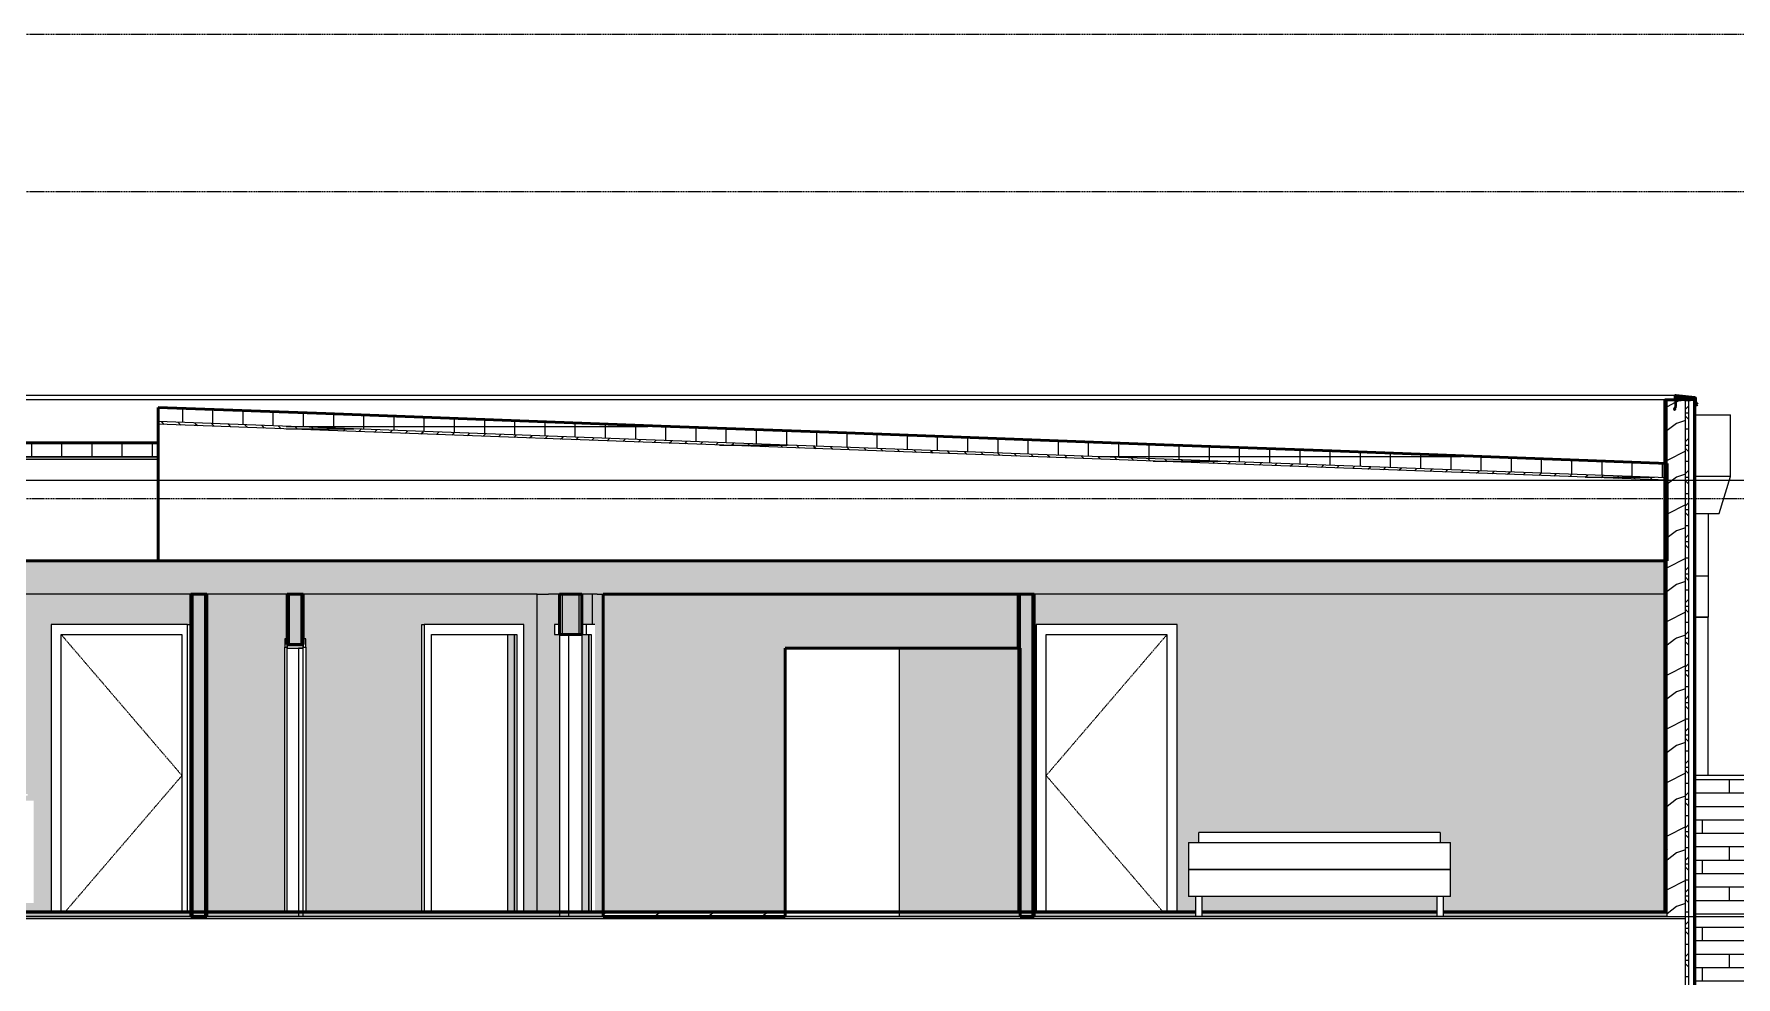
# Model space of a CAD drawing. Header units: inches. Extents: x 9584 to 15274, y -226 to 527.
# Drawn here: x 14447 to 14954, y 246 to 527 of the extents above; entities that cross this region are included whole.
import ezdxf

# ---------------------------------------------------------------- set-up
doc = ezdxf.new("R2010")
doc.units = ezdxf.units.IN
doc.header["$MEASUREMENT"] = 0
for name, pattern in [('Aligning Line 1_8_', [0.25, 0.125, -0.125]), ('Dash 1_16_', [0.125, 0.0625, -0.0625]), ('Grid Line 1_2_', [0.875, 0.5, -0.125, 0.125, -0.125])]:
    doc.linetypes.add(name, pattern=pattern)
for name, color, linetype, lineweight in [('0-5', 250, 'Continuous', 13), ('0-6', 90, 'Continuous', 5), ('A-AREA-PATT-2', 254, 'Continuous', 9), ('A-DOOR-1', 7, 'Continuous', 9), ('A-DOOR-2', 7, 'Dash 1_16_', 9), ('A-DOOR-3', 50, 'Continuous', 20), ('A-DOOR-FRAM-1', 7, 'Continuous', 9), ('A-DOOR-FRAM-2', 50, 'Continuous', 20), ('A-FLOR-1', 192, 'Continuous', 50), ('A-FLOR-LEVL-1', 51, 'Grid Line 1_2_', 9), ('A-FLOR-MCUT', 51, 'Continuous', 13), ('A-FLOR-PATT-1', 8, 'Continuous', 9), ('A-GENM', 5, 'Continuous', 9), ('A-ROOF', 132, 'Continuous', 13), ('A-ROOF-1', 132, 'Continuous', 50), ('A-ROOF-PATT-1', 132, 'Continuous', 9), ('A-WALL', 113, 'Continuous', 13), ('A-WALL-1', 250, 'Continuous', 13), ('A-WALL-2', 10, 'Continuous', 50), ('A-WALL-3', 113, 'Continuous', 50), ('A-WALL-PATT-1', 253, 'Continuous', 9), ('A-WALL-PATT-5', 111, 'Continuous', 9), ('G-ANNO-SYMB', 111, 'Aligning Line 1_8_', 9), ('G-ANNO-SYMB-1', 147, 'Aligning Line 1_8_', 9), ('I-FURN-1', 7, 'Continuous', 9)]:
    doc.layers.add(name, color=color, linetype=linetype, lineweight=lineweight)
pattern_1 = [(216.87, (3263.504, 75.018), (47.980943, 31.987086), [7.997, -71.971]), (206.565, (3273.1, 70.22), (-15.99371, -15.99413), [17.881, -17.881]), (198.435, (3273.1, 62.223), (-31.98674, -15.99388), [10.115, -40.461])]
pattern_2 = [(0, (14338.2713, 59.024), (0, 4.798), []), (315, (14338.2713, 59.024), (4.798427, 0), [6.786, -6.786]), (45, (14338.2713, 59.024), (4.798427, 0), [6.786, -6.786])]
pattern_3 = [(216.87, (14344.6693, 75.018), (47.980943, 31.987086), [7.997, -71.971]), (206.565, (14354.265, 70.22), (-15.993714, -15.99413), [17.881, -17.881]), (198.435, (14354.2653, 62.223), (-31.98674, -15.99388), [10.115, -40.461])]
pattern_4 = [(0, (14338.271, 59.024), (0, 9), []), (90, (14338.271, 59.024), (-9, 6e-16), [])]

# ---------------------------------------------------------------- blocks, each defined once
blk = doc.blocks.new('CTR - 2nd Phase_rvt-2-BUILDING SECTION - NORTH_SOUTH - LOOKING WEST')
at = {"layer": 'A-FLOR-LEVL-1'}
for p, q in [((1856.66, 394), (4168.71, 394)), ((1856.66, 264), (4168.71, 264))]:
    blk.add_line(p, q, dxfattribs=at)
at = {"layer": 'G-ANNO-SYMB-1'}
for p, q in [((1953.38, 526.95), (4071.98, 526.95)), ((1953.38, 388.59), (4071.98, 388.59))]:
    blk.add_line(p, q, dxfattribs=at)
blk = doc.blocks.new('Pocket_Door_2385 - 34_ x 80_-1722045-BUILDING SECTION - NORTH_SOUTH - LOOKING WEST')
at = {"layer": 'A-DOOR-3'}
for p, q in [((3623.7, 212), (3589.7, 212)), ((3589.7, 212), (3589.7, 132)), ((3623.7, 132), (3623.7, 212)), ((3589.7, 132), (3623.7, 132))]:
    blk.add_line(p, q, dxfattribs=at)
blk = doc.blocks.new('Single-Flush - 36_ x 84_-1372824-BUILDING SECTION - NORTH_SOUTH - LOOKING WEST')
at = {"layer": 'A-DOOR-2'}
for p in [(3373.9, 216), (3375.08, 133.37)]:
    blk.add_line(p, (3409.9, 174), dxfattribs=at)
at = {"layer": 'A-DOOR-FRAM-1'}
for p, q in [((3370.9, 219), (3370.9, 133.37)), ((3411.52, 219), (3370.9, 219)), ((3373.9, 133.37), (3373.9, 216)), ((3373.9, 216), (3409.9, 216)), ((3409.9, 216), (3409.9, 133.37))]:
    blk.add_line(p, q, dxfattribs=at)
blk = doc.blocks.new('Single-Flush - 36_ x 84_-V52-BUILDING SECTION - NORTH_SOUTH - LOOKING WEST')
at = {"layer": 'A-DOOR-2'}
for p in [(3703.45, 216), (3702.28, 133.37)]:
    blk.add_line(p, (3667.45, 174), dxfattribs=at)
at = {"layer": 'A-DOOR-FRAM-1'}
for p, q in [((3706.45, 219), (3664.45, 219)), ((3664.45, 219), (3664.45, 133.37)), ((3706.45, 133.37), (3706.45, 219)), ((3667.45, 133.37), (3667.45, 216)), ((3667.45, 216), (3703.45, 216)), ((3703.45, 216), (3703.45, 133.37))]:
    blk.add_line(p, q, dxfattribs=at)
blk = doc.blocks.new('Single-Flush - 36_ x 84_-V54-BUILDING SECTION - NORTH_SOUTH - LOOKING WEST')
at = {"layer": 'A-DOOR-1'}
blk.add_line((3507.03, 133.37), (3507.03, 216), dxfattribs=at)
at = {"layer": 'A-DOOR-FRAM-1'}
for p, q in [((3481.4, 133.37), (3481.4, 219)), ((3481.4, 133.37), (3481.4, 219)), ((3481.4, 219), (3482.11, 219)), ((3511.81, 219), (3482.11, 219)), ((3482.11, 219), (3482.11, 133.37)), ((3511.81, 133.37), (3511.81, 219)), ((3484.23, 133.37), (3484.23, 216)), ((3484.23, 216), (3509.68, 216)), ((3508.98, 133.37), (3508.98, 216)), ((3509.68, 216), (3509.68, 133.37))]:
    blk.add_line(p, q, dxfattribs=at)
blk = doc.blocks.new('FOLDING_SLIDING CLOSET - 60_ x 80_-V55-BUILDING SECTION - NORTH_SOUTH - LOOKING WEST')
at = {"layer": 'A-DOOR-1'}
for p, q in [((3441.27, 214.75), (3440.52, 214.75)), ((3440.52, 214.75), (3440.52, 212.25)), ((3441.27, 212.25), (3441.27, 214.75)), ((3446.77, 214.75), (3446.02, 214.75)), ((3446.02, 214.75), (3446.02, 212.25)), ((3446.77, 212.25), (3446.77, 214.75)), ((3440.52, 212.25), (3441.27, 212.25)), ((3440.52, 133.37), (3440.52, 212.25)), ((3446.02, 212.25), (3446.77, 212.25)), ((3446.77, 212.25), (3446.77, 133.37))]:
    blk.add_line(p, q, dxfattribs=at)
at = {"layer": 'A-DOOR-3'}
for p, q in [((3444.65, 212), (3444.65, 132)), ((3446.02, 212), (3444.65, 212)), ((3446.02, 132), (3446.02, 212)), ((3444.65, 132), (3446.02, 132))]:
    blk.add_line(p, q, dxfattribs=at)
at = {"layer": 'A-DOOR-FRAM-1'}
blk.add_line((3441.27, 133.37), (3441.27, 212), dxfattribs=at)
at = {"layer": 'A-DOOR-FRAM-2'}
for p, q in [((3441.27, 213), (3441.27, 212)), ((3446.02, 213), (3441.27, 213)), ((3441.27, 212.75), (3446.02, 212.75)), ((3441.27, 212), (3446.02, 212)), ((3446.02, 212), (3446.02, 213))]:
    blk.add_line(p, q, dxfattribs=at)
blk = doc.blocks.new('Single-Flush - 30_ x 84_-1372884-BUILDING SECTION - NORTH_SOUTH - LOOKING WEST')
at = {"layer": 'A-DOOR-FRAM-1'}
for p, q in [((3411.52, 265.37), (3411.52, 351)), ((3411.52, 351), (3412.52, 351))]:
    blk.add_line(p, q, dxfattribs=at)
blk = doc.blocks.new('Single-Flush - 36_ x 84_-V59-BUILDING SECTION - NORTH_SOUTH - LOOKING WEST')
at = {"layer": 'A-DOOR-1'}
blk.add_line((3529.18, 133.37), (3529.18, 216), dxfattribs=at)
at = {"layer": 'A-DOOR-3'}
for p, q in [((3525.2, 216), (3522.37, 216)), ((3522.37, 216), (3522.37, 132)), ((3525.2, 132), (3525.2, 216)), ((3522.37, 132), (3525.2, 132))]:
    blk.add_line(p, q, dxfattribs=at)
at = {"layer": 'A-DOOR-FRAM-1'}
for p, q in [((3532.98, 219), (3530.5, 219)), ((3530.5, 216), (3531.83, 216)), ((3531.13, 133.37), (3531.13, 216)), ((3531.83, 216), (3531.83, 133.37))]:
    blk.add_line(p, q, dxfattribs=at)
at = {"layer": 'A-DOOR-FRAM-2'}
for p, q in [((3520.95, 219), (3520.95, 216)), ((3522.37, 219), (3520.95, 219)), ((3522.37, 216), (3522.37, 219)), ((3530.5, 219), (3529.09, 219)), ((3529.09, 219), (3529.09, 216)), ((3530.5, 216), (3530.5, 219)), ((3520.95, 216), (3522.37, 216)), ((3529.09, 216), (3530.5, 216))]:
    blk.add_line(p, q, dxfattribs=at)
blk = doc.blocks.new('Bed-Standard - King 78_ x 80_-1242963-BUILDING SECTION - NORTH_SOUTH - LOOKING WEST')
at = {"layer": 'I-FURN-1'}
for p, q in [((3709.91, 154), (3709.91, 146)), ((3709.91, 154), (3710.91, 154)), ((3710.91, 154), (3786.91, 154)), ((3784.91, 157), (3712.91, 157)), ((3712.91, 156), (3712.91, 157)), ((3712.91, 154), (3712.91, 156)), ((3784.91, 157), (3784.91, 156)), ((3784.91, 156), (3784.91, 154)), ((3786.91, 154), (3787.91, 154)), ((3787.91, 146), (3787.91, 154)), ((3709.91, 146), (3709.91, 138)), ((3709.91, 146), (3710.91, 146)), ((3710.91, 146), (3709.91, 146)), ((3710.91, 146), (3786.91, 146)), ((3786.91, 146), (3710.91, 146)), ((3786.91, 146), (3787.91, 146)), ((3787.91, 146), (3786.91, 146)), ((3787.91, 138), (3787.91, 146)), ((3710.91, 138), (3709.91, 138)), ((3786.91, 138), (3710.91, 138)), ((3711.91, 138), (3711.91, 132)), ((3713.91, 132), (3713.91, 138)), ((3783.91, 138), (3783.91, 132)), ((3785.91, 132), (3785.91, 138)), ((3787.91, 138), (3786.91, 138)), ((3713.91, 132), (3711.91, 132)), ((3785.91, 132), (3783.91, 132))]:
    blk.add_line(p, q, dxfattribs=at)
blk = doc.blocks.new('CTR - 1st Phase - Unit Layouts_rvt-2-BUILDING SECTION - NORTH_SOUTH - LOOKING WEST')
at = {"layer": 'A-WALL-PATT-1'}
h = blk.add_hatch(dxfattribs=at)
h.set_pattern_fill('FP_45', color=256, style=0, pattern_type=2)
h.set_pattern_definition(pattern_1)
h.paths.add_polyline_path([(3413.15, 265.25), (3416.65, 265.25), (3416.65, 265.37), (3413.15, 265.37)], flags=0)
h = blk.add_hatch(dxfattribs=at)
h.set_pattern_fill('FP_45', color=256, style=0, pattern_type=2)
h.set_pattern_definition(pattern_1)
h.paths.add_polyline_path([(3571.67, 264), (3589.7, 264), (3589.7, 265.37), (3535.47, 265.37), (3535.47, 264), (3542.33, 264)], flags=0)
h = blk.add_hatch(dxfattribs=at)
h.set_pattern_fill('FP_45', color=256, style=0, pattern_type=2)
h.set_pattern_definition(pattern_1)
h.paths.add_polyline_path([(3663.15, 265.25), (3663.2, 265.25), (3663.2, 265.37), (3659.7, 265.37), (3659.7, 265.25)], flags=0)
at = {"layer": 'A-WALL-1'}
for p, q in [((3412.52, 360), (3341.72, 360)), ((3413.15, 360), (3413.15, 264)), ((3416.65, 360), (3416.65, 264)), ((3441.27, 360), (3417.27, 360)), ((3441.9, 345), (3441.9, 360)), ((3445.4, 345), (3445.4, 360)), ((3515.78, 360), (3446.02, 360)), ((3515.78, 265.37), (3515.78, 360)), ((3515.78, 360), (3519.14, 360)), ((3522.37, 360), (3519.14, 360)), ((3523.25, 360), (3523.25, 348)), ((3528.2, 360), (3528.2, 348)), ((3532.28, 360), (3529.09, 360)), ((3533.64, 360), (3532.28, 360)), ((3532.28, 351), (3532.28, 360)), ((3533.64, 360), (3535.47, 360)), ((3659.7, 360), (3659.7, 344)), ((3663.2, 360), (3663.2, 264)), ((3851.85, 360), (3663.83, 360)), ((3508.98, 348), (3508.98, 265.37)), ((3531.13, 348), (3531.13, 265.37)), ((3659.08, 265.37), (3659.08, 344))]:
    blk.add_line(p, q, dxfattribs=at)
at = {"layer": 'A-WALL-2'}
for p, q in [((3412.52, 360), (3412.52, 264)), ((3417.27, 360), (3412.52, 360)), ((3417.27, 264), (3417.27, 360)), ((3446.02, 360), (3441.27, 360)), ((3441.27, 360), (3441.27, 345)), ((3446.02, 345), (3446.02, 360)), ((3529.09, 360), (3522.37, 360)), ((3522.37, 360), (3522.37, 348)), ((3529.09, 348), (3529.09, 360)), ((3659.08, 360), (3535.47, 360)), ((3535.47, 360), (3535.47, 264)), ((3663.83, 360), (3659.08, 360)), ((3659.08, 360), (3659.08, 344)), ((3659.08, 344), (3659.08, 360)), ((3663.83, 264), (3663.83, 360)), ((3441.27, 345), (3446.02, 345)), ((3522.37, 348), (3529.09, 348)), ((3589.7, 264), (3589.7, 344)), ((3589.7, 344), (3659.08, 344)), ((3659.08, 344), (3659.7, 344)), ((3659.7, 344), (3659.7, 264)), ((3412.52, 264), (3417.27, 264)), ((3535.47, 264), (3589.7, 264)), ((3659.7, 264), (3663.83, 264))]:
    blk.add_line(p, q, dxfattribs=at)
at = {"layer": '0-5'}
for name, p in [('Single-Flush - 36_ x 84_-1372824-BUILDING SECTION - NORTH_SOUTH - LOOKING WEST', (0, 132)), ('Single-Flush - 30_ x 84_-1372884-BUILDING SECTION - NORTH_SOUTH - LOOKING WEST', (0, 0)), ('Single-Flush - 36_ x 84_-V54-BUILDING SECTION - NORTH_SOUTH - LOOKING WEST', (0, 132)), ('Single-Flush - 36_ x 84_-V59-BUILDING SECTION - NORTH_SOUTH - LOOKING WEST', (0, 132)), ('Single-Flush - 36_ x 84_-V52-BUILDING SECTION - NORTH_SOUTH - LOOKING WEST', (0, 132)), ('FOLDING_SLIDING CLOSET - 60_ x 80_-V55-BUILDING SECTION - NORTH_SOUTH - LOOKING WEST', (0, 132)), ('Pocket_Door_2385 - 34_ x 80_-1722045-BUILDING SECTION - NORTH_SOUTH - LOOKING WEST', (0, 132)), ('Bed-Standard - King 78_ x 80_-1242963-BUILDING SECTION - NORTH_SOUTH - LOOKING WEST', (0, 132))]:
    blk.add_blockref(name, p, dxfattribs=at)
blk = doc.blocks.new('CTR  - Topography_rvt-2-BUILDING SECTION - NORTH_SOUTH - LOOKING WEST')
at = {"layer": 'G-ANNO-SYMB-1'}
blk.add_line((1953.38, 480), (4071.98, 480), dxfattribs=at)
blk = doc.blocks.new('CTR - 1st Phase - Common Walls_rvt-2-BUILDING SECTION - NORTH_SOUTH - LOOKING WEST')
at = {"layer": 'A-AREA-PATT-2'}
h = blk.add_hatch(color=256, dxfattribs=at)
h.paths.add_polyline_path([(3370.9, 265.37), (3370.9, 351), (3412.52, 351), (3412.52, 265.37), (3440.52, 265.37), (3440.52, 346.75), (3441.27, 346.75), (3441.27, 345), (3446.02, 345), (3446.02, 346.75), (3446.77, 346.75), (3446.77, 265.37), (3481.4, 265.37), (3481.4, 351), (3511.81, 351), (3511.81, 265.37), (3522.37, 265.37), (3522.37, 348), (3529.09, 348), (3529.09, 351), (3532.98, 351), (3532.98, 265.37), (3589.7, 265.37), (3589.7, 344), (3623.7, 344), (3623.7, 265.37), (3664.45, 265.37), (3664.45, 351), (3706.45, 351), (3706.45, 265.37), (3711.91, 265.37), (3711.91, 270), (3709.91, 270), (3709.91, 286), (3712.91, 286), (3712.91, 289), (3784.91, 289), (3784.91, 286), (3787.91, 286), (3787.91, 270), (3785.91, 270), (3785.91, 265.37), (3851.85, 265.37), (3851.85, 370), (3341.72, 370), (3341.72, 298.5), (3348.22, 298.5), (3348.22, 300), (3346.6, 300), (3346.62, 303), (3347.16, 303), (3347.2, 309.19), (3347.31, 309.74), (3347.39, 309.99), (3347.94, 310.54), (3348.72, 310.75), (3351.1, 310.71), (3352.01, 310.53), (3352.94, 309.91), (3353.57, 308.98), (3353.79, 307.87), (3353.75, 306.5), (3353.04, 306.5), (3353.02, 307.95), (3352.83, 308.75), (3352.33, 309.43), (3351.62, 309.86), (3350.91, 310), (3348.64, 310), (3348.17, 309.74), (3348.02, 309.59), (3347.91, 309.19), (3347.94, 303), (3348.08, 303), (3348.14, 300.5), (3363.92, 300.5), (3363.92, 300), (3362.67, 300), (3362.67, 298.5), (3365.72, 298.5), (3365.72, 268), (3362.72, 268), (3362.72, 265.37), (3367.71, 265.37)], flags=0)
h.paths.add_polyline_path([(3716.12, 265.37), (3783.91, 265.37), (3783.91, 270), (3713.91, 270), (3713.91, 265.37)], flags=0)
h.paths.add_polyline_path([(3508.98, 265.37), (3508.98, 348), (3507.03, 348), (3507.03, 265.37)], flags=0)
h.paths.add_polyline_path([(3529.18, 265.37), (3531.13, 265.37), (3531.13, 348), (3529.18, 348), (3529.18, 271.58)], flags=0)
h.paths.add_polyline_path([(3522.37, 348), (3520.95, 348), (3520.95, 351), (3522.37, 351)], flags=0)
at = {"layer": 'A-FLOR-LEVL-1'}
for p, q in [((1856.66, 394), (4168.71, 394)), ((1856.66, 264), (4168.71, 264))]:
    blk.add_line(p, q, dxfattribs=at)
at = {"layer": 'G-ANNO-SYMB-1'}
for p, q in [((1953.38, 526.95), (4071.98, 526.95)), ((1953.38, 526.95), (4071.98, 526.95)), ((1953.38, 480), (4071.98, 480))]:
    blk.add_line(p, q, dxfattribs=at)
blk = doc.blocks.new('Basic Wall _ EXT - FIBER CEMENT - SMALL - ___-1820306-BUILDING SECTION - NORTH_SOUTH - LOOKING WEST')
at = {"layer": 'A-WALL'}
for p, q in [((3854.91, 418), (3854.91, 415.99)), ((3854.99, 415.99), (3854.99, 418)), ((3855.14, 418), (3855.14, 415.94)), ((3855.22, 415.94), (3855.22, 418)), ((3856.83, 417.96), (3857.65, 417.96)), ((3857.65, 417.96), (3857.65, 418)), ((3859.43, 418), (3860.47, 418)), ((3860.47, 418), (3860.6, 418)), ((3854.87, 415.86), (3854.47, 415.23)), ((3854.54, 415.19), (3854.94, 415.81)), ((3854.66, 414.91), (3854.59, 414.95)), ((3855.08, 415.12), (3854.66, 414.91)), ((3855.11, 415.81), (3854.7, 415.15)), ((3854.7, 415.15), (3854.77, 415.11)), ((3854.73, 414.85), (3855.12, 415.05)), ((3854.77, 415.11), (3855.17, 415.77)), ((3855.12, 415.05), (3855.08, 415.12))]:
    blk.add_line(p, q, dxfattribs=at)
at = {"layer": 'A-WALL', "flags": 128}
for points in [[(3856.67, 418), (3856.75, 417.97), (3856.83, 417.96)], [(3860.6, 418), (3860.67, 417.98), (3860.72, 417.95)]]:
    blk.add_lwpolyline(points, dxfattribs=at)
at = {"layer": 'A-WALL'}
for centre, radius, start, end in [((3854.66, 415.99), 0.25, 327.2625, 0), ((3854.66, 415.99), 0.329, 327.2625, 0), ((3854.89, 415.94), 0.25, 328.2381, 0), ((3854.89, 415.94), 0.329, 328.2381, 0), ((3854.68, 415.1), 0.25, 147.2625, 279.7366), ((3854.68, 415.1), 0.171, 147.2625, 237.3808)]:
    blk.add_arc(centre, radius, start, end, dxfattribs=at)
at = {"layer": 'A-WALL-3'}
for p, q in [((3854.91, 419.03), (3854.91, 418)), ((3854.99, 418), (3854.99, 419.03)), ((3855.14, 418.86), (3855.14, 418)), ((3855.18, 419.2), (3860.77, 418.52)), ((3860.78, 418.6), (3855.19, 419.28)), ((3855.22, 418), (3855.22, 418.86)), ((3855.51, 418.99), (3856.61, 418.04)), ((3856.66, 418.1), (3855.56, 419.05)), ((3857.65, 418.04), (3856.83, 418.04)), ((3857.65, 418), (3857.65, 418.04)), ((3860.71, 418.47), (3859.14, 418.44)), ((3859.14, 418.44), (3859.14, 418.16)), ((3859.14, 418.16), (3860.3, 418.16)), ((3859.22, 418.37), (3860.65, 418.39)), ((3859.22, 418.23), (3859.22, 418.37)), ((3860.3, 418.23), (3859.22, 418.23)), ((3859.43, 418.08), (3859.43, 418)), ((3860.6, 418.08), (3859.43, 418.08)), ((3860.3, 418.16), (3860.3, 418.23)), ((3860.65, 418.39), (3860.69, 418.24)), ((3860.69, 418.24), (3860.77, 418.27)), ((3860.77, 418.27), (3860.71, 418.47)), ((3860.77, 417.83), (3860.77, 417.39)), ((3860.84, 416.64), (3860.8, 416.57)), ((3860.8, 416.57), (3861.08, 416.44)), ((3860.82, 417.22), (3861.2, 416.59)), ((3861.11, 416.51), (3860.84, 416.64)), ((3860.85, 417.39), (3860.85, 417.83)), ((3861.27, 416.63), (3860.88, 417.26)), ((3860.92, 418.35), (3860.92, 417.44)), ((3860.97, 417.26), (3861.4, 416.6)), ((3861, 417.44), (3861, 418.35)), ((3861.51, 416.57), (3861.04, 417.3)), ((3861.2, 416.59), (3861.27, 416.63)), ((3861.4, 416.6), (3861.28, 416.52)), ((3861.32, 416.45), (3861.51, 416.57))]:
    blk.add_line(p, q, dxfattribs=at)
at = {"layer": 'A-WALL-3', "flags": 128}
for points in [[(3856.61, 418.04), (3856.64, 418.02), (3856.67, 418)], [(3860.72, 417.95), (3860.76, 417.89), (3860.77, 417.83)]]:
    blk.add_lwpolyline(points, dxfattribs=at)
at = {"layer": 'A-WALL-3'}
for centre, radius, start, end in [((3855.16, 419.03), 0.25, 83.0705, 180), ((3855.16, 419.03), 0.171, 83.0705, 180), ((3855.39, 418.86), 0.25, 49.2771, 180), ((3855.39, 418.86), 0.171, 49.2771, 180), ((3856.83, 418.29), 0.25, 229.2771, 270), ((3860.6, 417.83), 0.25, 0, 90), ((3860.75, 418.35), 0.171, 0, 83.0705), ((3861.1, 417.39), 0.329, 180, 211.4324), ((3860.75, 418.35), 0.25, 0, 83.0705), ((3861.1, 417.39), 0.25, 180, 211.4324), ((3861.25, 417.44), 0.329, 180, 212.826), ((3861.25, 417.44), 0.25, 180, 212.826), ((3861.18, 416.67), 0.25, 244.1745, 302.0105), ((3861.18, 416.67), 0.171, 244.1745, 302.0105)]:
    blk.add_arc(centre, radius, start, end, dxfattribs=at)
blk = doc.blocks.new('Basic Wall _ EXT - FIBER CEMENT - SMALL - ___-1939673-BUILDING SECTION - NORTH_SOUTH - LOOKING WEST')
at = {"layer": 'A-WALL'}
for p, q in [((3855.16, 419.28), (2073.48, 419.28)), ((3855.39, 419.11), (3855.03, 419.11)), ((3860.71, 418.47), (3856.24, 418.47)), ((3859.14, 418.44), (3856.27, 418.44)), ((3859.14, 418.16), (3856.6, 418.16)), ((3856.61, 418.04), (3856.67, 418)), ((3859.43, 418.08), (3856.64, 418.08)), ((3860.69, 418.24), (3859.22, 418.24)), ((3860.6, 418), (3860.64, 417.99)), ((3860.84, 416.64), (3860.72, 416.64)), ((3860.8, 416.57), (3860.72, 416.57)), ((3860.72, 416.42), (3861.18, 416.42)), ((3860.76, 417.87), (3860.77, 417.83)), ((3861.2, 416.59), (3860.94, 416.59)), ((3861.4, 416.6), (3861.21, 416.6)), ((3854.66, 414.91), (3854.6, 414.91))]:
    blk.add_line(p, q, dxfattribs=at)
at = {"layer": 'A-WALL', "flags": 128}
for points in [[(3854.91, 415.99), (3854.91, 415.95), (3854.9, 415.9)], [(3855.16, 419.28), (3855.13, 419.28), (3855.08, 419.27), (3855.02, 419.24), (3854.98, 419.2), (3854.94, 419.15), (3854.92, 419.09), (3854.91, 419.03)], [(3855.14, 415.94), (3855.14, 415.89), (3855.13, 415.85)], [(3855.56, 419.05), (3855.51, 419.09), (3855.45, 419.11), (3855.38, 419.11), (3855.32, 419.1), (3855.26, 419.07), (3855.21, 419.03), (3855.18, 418.98), (3855.15, 418.92), (3855.14, 418.86)], [(3856.83, 418.04), (3856.77, 418.05), (3856.71, 418.07), (3856.66, 418.1)], [(3860.85, 417.83), (3860.84, 417.89), (3860.81, 417.95), (3860.77, 418.01), (3860.72, 418.05), (3860.66, 418.07), (3860.6, 418.08)], [(3860.68, 417.98), (3860.72, 417.95), (3860.75, 417.91)], [(3860.77, 417.39), (3860.77, 417.33), (3860.79, 417.28), (3860.82, 417.22)], [(3860.93, 418.52), (3860.89, 418.56), (3860.83, 418.59), (3860.78, 418.6)], [(3860.88, 417.26), (3860.86, 417.3), (3860.85, 417.35), (3860.85, 417.39)], [(3860.92, 417.44), (3860.92, 417.38), (3860.94, 417.32), (3860.97, 417.26)], [(3861, 418.35), (3860.99, 418.41), (3860.97, 418.47)], [(3861.04, 417.3), (3861.01, 417.35), (3861, 417.39), (3861, 417.44)], [(3861.08, 416.44), (3861.14, 416.42), (3861.18, 416.42)], [(3861.24, 416.5), (3861.19, 416.49), (3861.15, 416.5)], [(3861.2, 416.42), (3861.26, 416.43), (3861.32, 416.45)]]:
    blk.add_lwpolyline(points, dxfattribs=at)
blk = doc.blocks.new('077123 - Manufactured Gutters and Downspouts - 077123 - Manufactured Gutters and Downspouts-V93-BUILDING SECTION - NORTH_SOUTH - LOOKING WEST')
at = {"layer": 'A-GENM'}
for p, q in [((3860.72, 413.51), (3871.39, 413.51)), ((3871.39, 395.11), (3871.39, 413.51)), ((3871.39, 395.11), (3860.72, 395.11)), ((3868.04, 384.1), (3871.39, 395.11)), ((3860.72, 384.1), (3868.04, 384.1)), ((3864.7, 384.1), (3864.7, 365.5)), ((3860.72, 365.5), (3864.7, 365.5)), ((3864.7, 365.5), (3864.7, 353.15)), ((3864.7, 353.15), (3860.72, 353.15)), ((3860.72, 353.15), (3864.7, 353.15)), ((3864.7, 306), (3864.7, 353.15)), ((3864.7, 174), (3864.7, 226.12)), ((3860.7, 105.58), (3830.82, 94.71)), ((3834.82, 91.91), (3864.7, 102.78)), ((3860.7, 105.75), (3860.7, 105.58)), ((3864.7, 102.78), (3864.7, 105.75)), ((3834.82, 1), (3834.82, 91.91))]:
    blk.add_line(p, q, dxfattribs=at)

msp = doc.modelspace()

# ---------------------------------------------------------------- hatches: boundary and pattern name
at = {"layer": 'A-FLOR-PATT-1'}
h = msp.add_hatch(dxfattribs=at)
h.set_pattern_fill('FP_44', color=256, style=0, pattern_type=2)
h.set_pattern_definition([(50, (14338.271, 59.024), (27.5427, -2.4099), [2.88, -31.68]), (355, (14338.27, 59.024), (-5.32784, 28.88427), [2.304, -25.344]), (100.451, (14340.567, 58.823), (22.2153, 26.47393), [2.448, -26.924]), (46.184, (14338.27, 66.704), (40.9819, -6.3564), [4.32, -47.52]), (96.636, (14341.687, 66.175), (35.8907, 37.4062), [3.671, -40.386]), (351.184, (14338.27, 66.704), (35.891, 37.4062), [3.456, -38.016]), (21, (14342.111, 64.784), (22.92104, -15.46073), [2.88, -31.68]), (326, (14342.11, 64.784), (9.3435, 27.84574), [2.304, -25.344]), (71.451, (14344.02, 63.496), (32.26477, 12.3844), [2.448, -26.924]), (37.5, (14338.271, 59.024), (0.466855, 12.78271), [1.267, -23.77, 1.267, -24.461, -25.44]), (37.5, (14338.271, 59.024), (0.466855, 12.78271), [-50.765, 1.267, -24.173]), (7.5, (14338.271, 59.024), (10.10159, 15.14509), [1.267, -13.402, 1.267, -23.194, -9.696]), (7.5, (14338.271, 59.024), (10.10159, 15.14509), [-39.13, 1.267, -8.429]), (327.5, (14329.708, 59.024), (20.49916, -0.86578), [1.267, -8.333, 1.267, -28.685, -39.744]), (327.5, (14329.708, 59.024), (20.49916, -0.86578), [-39.552, 1.267, -38.477]), (317.5, (14325.868, 59.024), (22.39478, 3.8443), [1.267, -11.213, 1.267, -18.624, -28.224]), (317.5, (14325.868, 59.024), (22.39478, 3.8443), [-32.371, 1.267, -26.957])])
h.paths.add_polyline_path([(13793.7016, 264), (13803.8974, 264), (13803.8974, 265), (13597.7151, 265), (13597.8242, 264), (13762.8153, 264)], flags=0)
h.paths.add_polyline_path([(14590.3934, 264), (14616.6322, 264), (14616.6322, 265), (14411.4143, 265), (14411.4143, 264), (14588.1982, 264)], flags=0)
h.paths.add_polyline_path([(14177.7016, 264), (14401.4143, 264), (14401.4143, 265), (14035.1638, 265), (14035.1638, 264), (14173.2891, 264)], flags=0)
h.paths.add_polyline_path([(13863.3748, 264), (14025.1638, 264), (14025.1638, 265), (13827.8307, 265), (13827.8307, 264), (13834.1016, 264)], flags=0)
h.paths.add_polyline_path([(14740.2447, 264), (14793.0714, 264), (14793.0714, 265), (14704.8697, 265), (14704.8697, 264)], flags=0)
h.paths.add_polyline_path([(13154.4016, 264), (13157.3391, 264), (13157.3391, 265), (13151.8391, 265), (13151.8391, 264)], flags=0)
h.paths.add_polyline_path([(13531.0934, 264), (13575.8015, 264), (13575.9106, 265), (13406.6723, 265), (13406.6723, 264), (13527.2766, 264)], flags=0)
h.paths.add_polyline_path([(14933.6391, 264), (14933.6391, 265), (14867.0714, 265), (14867.0714, 264), (14921.4246, 264)], flags=0)
h.paths.add_polyline_path([(13215.9899, 264), (13367.4899, 264), (13367.4899, 265), (13215.9899, 265)], flags=0)
h.paths.add_polyline_path([(14865.0714, 264), (14865.0714, 265), (14795.0714, 265), (14795.0714, 264), (14863.4942, 264)], flags=0)
h.paths.add_polyline_path([(14409.4143, 264), (14409.4143, 265), (14403.4143, 265), (14403.4143, 264), (14408.3262, 264)], flags=0)
h.paths.add_polyline_path([(14027.6403, 264), (14033.1638, 264), (14033.1638, 265), (14027.1638, 265), (14027.1638, 264)], flags=0)
at = {"layer": 'A-ROOF-PATT-1'}
h = msp.add_hatch(dxfattribs=at)
h.set_pattern_fill('FP_47', color=256, style=0, pattern_type=2)
h.set_pattern_definition(pattern_4)
h.paths.add_polyline_path([(14933.6391, 394.7471), (14933.6391, 398.7498), (14483.9641, 415.4512), (14483.9641, 411.4485), (14933.0141, 394.7703)], flags=0)
h = msp.add_hatch(dxfattribs=at)
h.set_pattern_fill('FP_46', color=256, style=0, pattern_type=2)
h.set_pattern_definition(pattern_2)
h.paths.add_polyline_path([(14933.6391, 393.9966), (14933.6391, 394.7471), (14483.9641, 411.4485), (14483.9641, 410.698), (14933.0141, 394.0198)], flags=0)
h = msp.add_hatch(dxfattribs=at)
h.set_pattern_fill('FP_47', color=256, style=0, pattern_type=2)
h.set_pattern_definition(pattern_4)
h.paths.add_polyline_path([(13151.8391, 400.8859), (14483.9641, 400.9028), (14483.9641, 404.9036), (13151.8391, 404.8868), (13151.8391, 400.8943)], flags=0)
h = msp.add_hatch(dxfattribs=at)
h.set_pattern_fill('FP_46', color=256, style=0, pattern_type=2)
h.set_pattern_definition(pattern_2)
h.paths.add_polyline_path([(13151.8391, 400.1358), (14483.9641, 400.1526), (14483.9641, 400.9028), (13151.8391, 400.8601), (13151.8391, 400.1442)], flags=0)
at = {"layer": 'A-WALL-PATT-5'}
h = msp.add_hatch(dxfattribs=at)
h.set_pattern_fill('FP_45', color=256, style=0, pattern_type=2)
h.set_pattern_definition(pattern_3)
h.paths.add_polyline_path([(14939.1391, 346.5), (14939.1391, 418), (14936.3891, 417.9615), (14936.3581, 415.8084), (14936.2729, 415.6588), (14935.9114, 415.1188), (14935.8641, 415.1481), (14936.3103, 415.94), (14936.2838, 418), (14936.1577, 417.9615), (14936.1216, 415.8497), (14936.0393, 415.7116), (14935.6847, 415.0808), (14935.7028, 415.0309), (14935.8277, 414.9084), (14936.2547, 415.1066), (14936.2729, 415.0429), (14935.8909, 414.852), (14935.64, 414.9882), (14935.6401, 415.2364), (14936.079, 415.9924), (14936.079, 418), (14933.6391, 418), (14933.6391, 346.5), (14937.9762, 346.5)], flags=0)
h = msp.add_hatch(dxfattribs=at)
h.set_pattern_fill('FP_46', color=256, style=0, pattern_type=2)
h.set_pattern_definition(pattern_2)
h.paths.add_polyline_path([(14940.1391, 346.5), (14940.1391, 418), (14939.1391, 418), (14939.1391, 346.5)], flags=0)
h = msp.add_hatch(dxfattribs=at)
h.set_pattern_fill('FP_43', color=256, style=0, pattern_type=2)
h.set_pattern_definition([(0, (14338.271, 59.024), (30.72, 7.68), [1.267, -21.773, 1.267, -21.773, -122.88]), (0, (14338.271, 59.024), (30.72, 7.68), [-46.08, 1.267, -44.813, 1.267, -21.773, -53.76]), (0, (14338.271, 59.024), (30.72, 7.68), [-115.2, 1.267, -14.093, 1.267, -37.133]), (120, (14349.791, 62.864), (-22.011075, 22.7643), [1.267, -21.773, 1.267, -21.773, -122.88]), (120, (14349.791, 62.864), (-22.011075, 22.7643), [-46.08, 1.267, -44.813, 1.267, -21.773, -53.76]), (120, (14349.791, 62.864), (-22.011075, 22.7643), [-115.2, 1.267, -14.093, 1.267, -37.133]), (240, (14353.631, 78.224), (-8.708925, -30.4443), [1.267, -21.773, 1.267, -21.773, -122.88]), (240, (14353.631, 78.224), (-8.708925, -30.4443), [-46.08, 1.267, -44.813, 1.267, -21.773, -53.76]), (240, (14353.631, 78.224), (-8.708925, -30.4443), [-115.2, 1.267, -14.093, 1.267, -37.133])])
h.paths.add_polyline_path([(14933.6391, 133.375), (14933.6391, 238.125), (14933.0141, 238.125), (14933.0141, 133.375)], flags=0)
h.paths.add_polyline_path([(14933.0141, 265.375), (14933.6391, 265.375), (14933.6391, 346.5), (14933.0141, 346.5), (14933.0141, 274.6846)], flags=0)
h = msp.add_hatch(dxfattribs=at)
h.set_pattern_fill('FP_45', color=256, style=0, pattern_type=2)
h.set_pattern_definition(pattern_3)
h.paths.add_polyline_path([(14937.7641, 107.125), (14939.1391, 107.125), (14939.1391, 107.25), (14933.6391, 107.25), (14933.6391, 107.125), (14937.2881, 107.125)], flags=0)
h.paths.add_polyline_path([(14939.1391, 132), (14939.1306, 239.25), (14933.6391, 239.25), (14933.6391, 132), (14939.1096, 132)], flags=0)
h.paths.add_polyline_path([(14939.1391, 264), (14939.1391, 346.5), (14933.6391, 346.5), (14933.6391, 264), (14939.1221, 264)], flags=0)
h = msp.add_hatch(dxfattribs=at)
h.set_pattern_fill('FP_46', color=256, style=0, pattern_type=2)
h.set_pattern_definition(pattern_2)
h.paths.add_polyline_path([(14940.1391, 105.75), (14940.1391, 346.5), (14939.1391, 346.5), (14939.1391, 107.125), (14939.2224, 107.125), (14939.5557, 106.625), (14940.1074, 106.625), (14940.1357, 105.842)], flags=0)
h = msp.add_hatch(dxfattribs=at)
h.set_pattern_fill('FP_49', color=256, style=0, pattern_type=2)
h.set_pattern_definition([(0, (15000.2333, 264.8), (0, 4), []), (90, (15000.233, 264.8), (-8, 8), [4, -28]), (90, (15016.233, 268.8), (-8, 8), [4, -28])])
h.paths.add_polyline_path([(15002.358, 226.125), (15002.358, 306), (14941.8891, 306), (14941.8891, 226.125), (14954.5278, 226.125)], flags=0)

# ---------------------------------------------------------------- linework, layer by layer
at = {"layer": 'A-FLOR-1'}
for p, q in [((14793.0714, 265.375), (14411.4143, 265.375)), ((14865.0714, 265.375), (14795.0714, 265.375)), ((14933.0141, 265.375), (14867.0714, 265.375))]:
    msp.add_line(p, q, dxfattribs=at)
at = {"layer": 'A-FLOR-LEVL-1'}
for p, q in [((12938.5758, 394), (15249.1298, 394)), ((12938.5758, 264), (15249.1298, 264))]:
    msp.add_line(p, q, dxfattribs=at)
at = {"layer": 'A-FLOR-MCUT'}
for p, q in [((14793.0714, 265.25), (14411.4143, 265.25)), ((14793.0714, 265), (14411.4143, 265)), ((14793.0714, 264), (14411.4143, 264)), ((14865.0714, 265), (14795.0639, 265)), ((14865.0714, 265.25), (14795.0714, 265.25)), ((14865.0714, 264), (14795.0714, 264)), ((14933.6391, 265), (14867.0639, 265)), ((14933.6391, 265.25), (14867.0714, 265.25)), ((14933.6391, 264), (14867.0714, 264)), ((14933.6391, 265.375), (14933.0141, 265.375)), ((14939.1391, 263.25), (13151.8391, 263.25))]:
    msp.add_line(p, q, dxfattribs=at)
at = {"layer": 'A-ROOF', "flags": 128}
for points in [[(14933.6391, 398.7498), (14708.8016, 407.1005), (14483.9641, 415.4512)], [(14933.6391, 394.7471), (14708.8016, 403.0978), (14483.9641, 411.4485)], [(14933.6391, 393.9966), (14708.8016, 402.3473), (14483.9641, 410.698)], [(14483.9641, 404.9036), (13817.9016, 404.8952), (13151.8391, 404.8868)], [(14483.9641, 400.9028), (13817.9016, 400.8943), (13151.8391, 400.8859)], [(14483.9641, 400.1526), (13817.9016, 400.1442), (13151.8391, 400.1358)]]:
    msp.add_lwpolyline(points, dxfattribs=at)
at = {"layer": 'A-ROOF-1'}
for p, q in [((14483.9641, 370), (14483.9641, 415.7014)), ((14933.6391, 370), (14933.6391, 399)), ((13151.8391, 370), (14933.6391, 370))]:
    msp.add_line(p, q, dxfattribs=at)
at = {"layer": 'A-ROOF-1', "flags": 128}
for points in [[(14933.6391, 399), (14883.6752, 400.8557), (14833.7113, 402.7114), (14783.7474, 404.5671), (14733.7835, 406.4228), (14683.8196, 408.2786), (14633.8557, 410.1343), (14583.8918, 411.99), (14533.9279, 413.8457), (14483.9641, 415.7014)], [(14483.9641, 405.1537), (14335.9502, 405.1518), (14187.9363, 405.1499), (14039.9224, 405.148), (13891.9085, 405.1462), (13743.8946, 405.1443), (13595.8807, 405.1424), (13447.8668, 405.1406), (13299.8529, 405.1387), (13151.8391, 405.1368)]]:
    msp.add_lwpolyline(points, dxfattribs=at)
at = {"layer": 'A-WALL'}
for p, q in [((14933.0141, 418), (13157.9641, 418)), ((14933.6391, 264), (14933.6391, 418)), ((14936.079, 415.9924), (14936.079, 418)), ((14936.1577, 418), (14936.1577, 415.9924)), ((14936.3103, 415.94), (14936.3103, 418)), ((14936.3891, 418), (14936.3891, 415.94)), ((14937.8374, 418), (14937.9762, 418)), ((14938.8163, 417.9615), (14937.9908, 417.9615)), ((14938.8163, 418), (14938.8163, 417.9615)), ((14939.1391, 105.75), (14939.1391, 418)), ((14940.1391, 105.75), (14940.1391, 418)), ((14941.7633, 418), (14940.5922, 418)), ((14941.6391, 107.125), (14941.6391, 418)), ((14935.6383, 415.2336), (14936.0393, 415.8572)), ((14935.6546, 414.9541), (14935.7563, 414.9541)), ((14936.1055, 415.8146), (14935.7046, 415.191)), ((14935.7563, 414.9541), (14935.8277, 414.9084)), ((14935.7603, 414.9084), (14935.8277, 414.9084)), ((14935.8277, 414.9084), (14936.2486, 415.1188)), ((14935.8641, 415.1481), (14936.2729, 415.8084)), ((14935.931, 415.1066), (14935.8641, 415.1481)), ((14936.2838, 415.0484), (14935.8909, 414.852)), ((14936.3398, 415.767), (14935.931, 415.1066)), ((14936.2486, 415.1188), (14936.2838, 415.0484)), ((14941.8891, 346.5), (14941.6391, 346.5)), ((15002.358, 306), (14941.8891, 306)), ((14933.6391, 264), (14939.1391, 264))]:
    msp.add_line(p, q, dxfattribs=at)
for centre, radius, start, end in [((14935.829, 415.9924), 0.25, 327.262537, 0), ((14935.829, 415.9924), 0.3287, 327.262537, 360), ((14936.0603, 415.94), 0.25, 328.2381, 0), ((14936.0603, 415.94), 0.3287, 328.2381, 0), ((14937.9908, 418.2903), 0.3287, 241.998911, 270), ((14941.7633, 417.8287), 0.1713, 42.764033, 90), ((14935.8486, 415.0984), 0.25, 147.262537, 279.73663), ((14935.8486, 415.0984), 0.1713, 147.262537, 237.380757)]:
    msp.add_arc(centre, radius, start, end, dxfattribs=at)
for points in [[(14936.0611, 415.8995), (14936.067, 415.9142), (14936.076, 415.9448), (14936.079, 415.9765), (14936.079, 415.9924)], [(14936.2934, 415.8497), (14936.299, 415.8641), (14936.3075, 415.8938), (14936.3103, 415.9246), (14936.3103, 415.94)], [(14941.8891, 417.945), (14941.8809, 417.9537), (14941.8633, 417.9693), (14941.8427, 417.9809), (14941.8319, 417.9856)]]:
    msp.add_open_spline(points, degree=3, dxfattribs=at)
at = {"layer": 'A-WALL-3'}
for p, q in [((14933.0141, 418), (14933.0141, 265.375)), ((14936.079, 418), (14933.0141, 418)), ((14936.3103, 418), (14936.1577, 418)), ((14937.8364, 418), (14936.3891, 418)), ((14940.5922, 418), (14938.8163, 418)), ((14941.8891, 105.75), (14941.8891, 417.945))]:
    msp.add_line(p, q, dxfattribs=at)
at = {"layer": 'G-ANNO-SYMB'}
for p, q in [((13034.5465, 526.9531), (15153.1465, 526.9531)), ((13034.5465, 480), (15153.1465, 480))]:
    msp.add_line(p, q, dxfattribs=at)

# ---------------------------------------------------------------- block references
at = {"layer": '0-6'}
for name in ['CTR - 2nd Phase_rvt-2-BUILDING SECTION - NORTH_SOUTH - LOOKING WEST', 'CTR - 1st Phase - Common Walls_rvt-2-BUILDING SECTION - NORTH_SOUTH - LOOKING WEST', 'CTR  - Topography_rvt-2-BUILDING SECTION - NORTH_SOUTH - LOOKING WEST', 'CTR - 1st Phase - Unit Layouts_rvt-2-BUILDING SECTION - NORTH_SOUTH - LOOKING WEST']:
    msp.add_blockref(name, (11081.1653, 0), dxfattribs=at)
at = {"layer": 'A-GENM'}
msp.add_blockref('077123 - Manufactured Gutters and Downspouts - 077123 - Manufactured Gutters and Downspouts-V93-BUILDING SECTION - NORTH_SOUTH - LOOKING WEST', (11081.1653, 0), dxfattribs=at)
at = {"layer": 'A-WALL'}
for name in ['Basic Wall _ EXT - FIBER CEMENT - SMALL - ___-1939673-BUILDING SECTION - NORTH_SOUTH - LOOKING WEST', 'Basic Wall _ EXT - FIBER CEMENT - SMALL - ___-1820306-BUILDING SECTION - NORTH_SOUTH - LOOKING WEST']:
    msp.add_blockref(name, (11081.1653, 0), dxfattribs=at)

doc.saveas('drawing.dxf')
